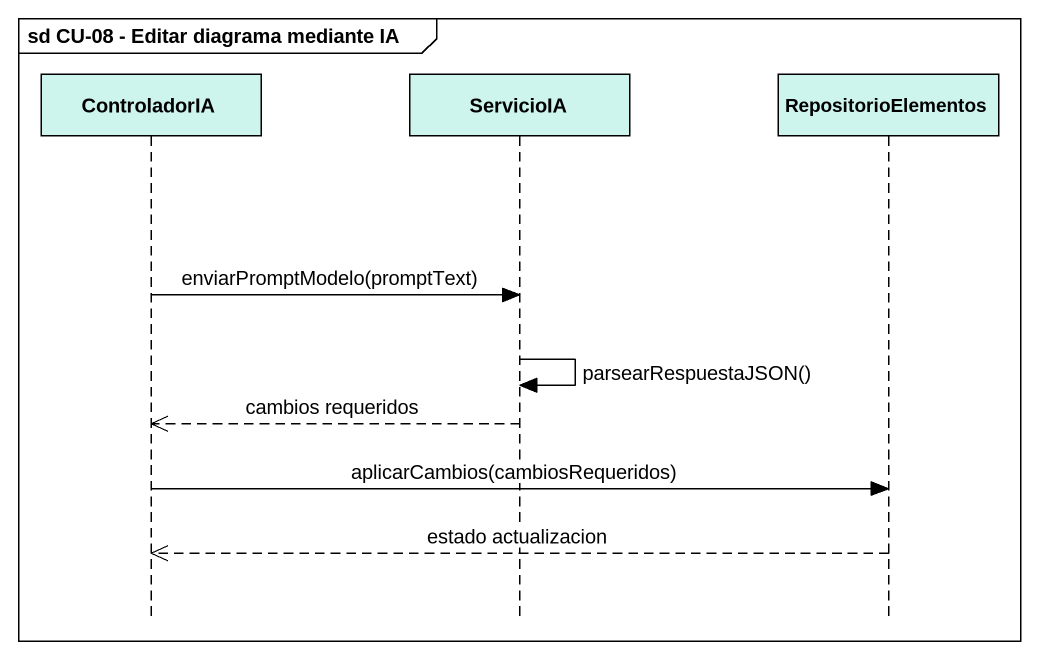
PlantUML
@startuml
mainframe sd CU-08 - Editar diagrama mediante IA
hide footbox
participant ControladorIA #CDF5EE
participant ServicioIA #CDF5EE
participant RepositorioElementos #CDF5EE

ControladorIA -> ServicioIA : enviarPromptModelo(promptText)
ServicioIA -> ServicioIA : parsearRespuestaJSON()
ServicioIA -->> ControladorIA : cambios requeridos
ControladorIA -> RepositorioElementos : aplicarCambios(cambiosRequeridos)
RepositorioElementos -->> ControladorIA : estado actualizacion
@enduml
